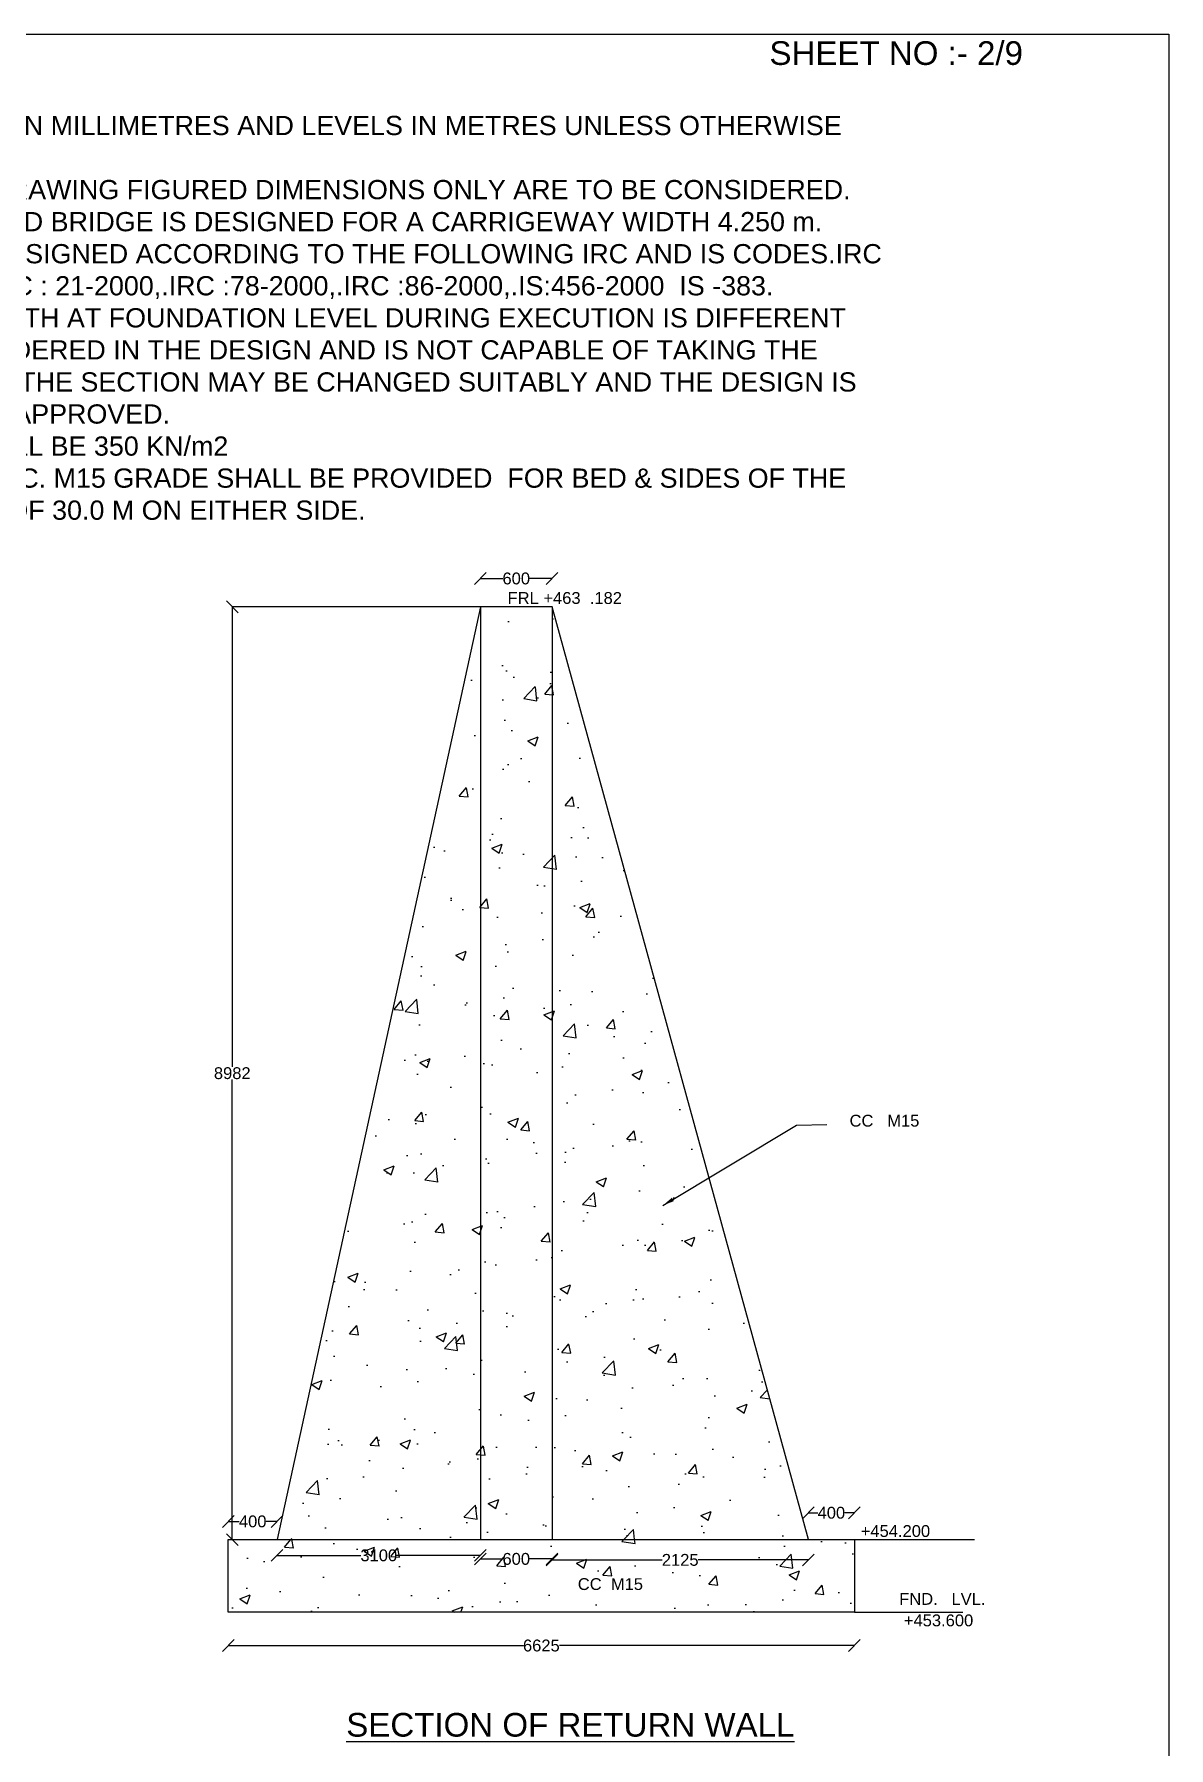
# Model space of a CAD drawing. Header units: inches. Extents: x 27368 to 28778, y 978 to 2016.
# Drawn here: x 28395 to 28778, y 1437 to 2016 of the extents above; entities that cross this region are included whole.
import ezdxf

# ---------------------------------------------------------------- set-up
doc = ezdxf.new("R2010")
doc.units = ezdxf.units.IN
doc.header["$MEASUREMENT"] = 0
doc.layers.add('DIMENSION', color=7, linetype='Continuous')
doc.layers.add('TEXT', color=1, linetype='Continuous')
doc.styles.get("Standard").update_dxf_attribs({"font": 'arial.ttf', "height": 4})
doc.dimstyles.get("Standard").update_dxf_attribs({"dimtxt": 4, "dimasz": 4, "dimexe": 0.18, "dimexo": 0.0625, "dimgap": 0.09, "dimtad": 0, "dimtih": 1, "dimtoh": 1, "dimdec": 4, "dimzin": 0, "dimdsep": 46, "dimtxsty": 'Standard', "dimblk": 'OBLIQUE', "dimcen": 0.09, "dimse1": 1, "dimse2": 1, "dimadec": 0, "dimazin": 0, "dimtfac": 1, "dimtdec": 4, "dimtofl": 0, "dimtmove": 0, "dimatfit": 3, "dimfxl": 1, "dimtolj": 1, "dimtzin": 0, "dimarcsym": 0})
pattern_1 = [(50, (0, 0), (35.86301, -3.137607), [3.75, -41.25]), (355, (0, 0), (-6.937567, 37.609607), [3, -33]), (100.4514, (2.99, -0.26), (28.92547, 34.471977), [3.18701, -35.057106]), (46.1842, (0, 10), (53.36205, -8.27595), [5.625, -61.875]), (96.6356, (4.447, 9.31), (46.733135, 48.70589), [4.78051, -52.58565]), (351.1842, (0, 10), (46.7331, 48.70593), [4.5, -49.5]), (21, (5, 7.5), (29.845353, -20.130945), [3.75, -41.25]), (326, (5, 7.5), (12.165767, 36.2575), [3, -33]), (71.4514, (7.487, 5.822), (42.01113, 16.126525), [3.18701, -35.057106]), (37.5, (0, 0), (0.607993, 16.6446927), [0, -32.6, 0, -33.5, 0, -33.125]), (7.5, (0, 0), (13.153477, 19.720586), [0, -19.1, 0, -31.85, 0, -12.625]), (327.5, (-11.15, 0), (26.691122, -1.1277436), [0, -12.5, 0, -39, 0, -51.75]), (317.5, (-16.15, 0), (29.159308, 5.00525), [0, -16.25, 0, -25.9, 0, -36.75])]

# ---------------------------------------------------------------- blocks, each defined once
blk = doc.blocks.new('_Oblique')
at = {"color": 0, "linetype": 'ByBlock', "lineweight": -2}
blk.add_line((-0.5, -0.5), (0.5, 0.5), dxfattribs=at)
blk = doc.blocks.new('*D49')
at = {"color": 0, "lineweight": -2, "transparency": 16777216}
for p, q in [((28545.31, 1832.12), (28552.91, 1832.12)), ((28569.52, 1832.12), (28561.93, 1832.12))]:
    blk.add_line(p, q, dxfattribs=at)
at = {"layer": 'Defpoints', "color": 0, "transparency": 16777216}
for p in [(28569.52, 1832.12), (28545.31, 1822.54), (28569.52, 1822.54)]:
    blk.add_point(p, dxfattribs=at)
at = {"color": 0, "lineweight": -2, "transparency": 16777216, "xscale": 4, "yscale": 4, "zscale": 4, "rotation": 180}
blk.add_blockref('_Oblique', (28545.31, 1832.12), dxfattribs=at)
at = {"color": 0, "lineweight": -2, "transparency": 16777216, "xscale": 4, "yscale": 4, "zscale": 4}
blk.add_blockref('_Oblique', (28569.52, 1832.12), dxfattribs=at)
at = {"color": 0, "transparency": 16777216, "insert": (28557.42, 1832.12), "char_height": 4, "attachment_point": 5}
blk.add_mtext('\\A1;600', dxfattribs=at)
blk = doc.blocks.new('*D50')
at = {"color": 0, "lineweight": -2, "transparency": 16777216}
for p, q in [((28461.43, 1822.54), (28461.43, 1667.04)), ((28461.43, 1507.27), (28461.43, 1662.77))]:
    blk.add_line(p, q, dxfattribs=at)
at = {"layer": 'Defpoints', "color": 0, "transparency": 16777216}
for p in [(28461.36, 1822.54), (28460.09, 1507.27), (28461.43, 1507.27)]:
    blk.add_point(p, dxfattribs=at)
at = {"color": 0, "lineweight": -2, "transparency": 16777216, "xscale": 4, "yscale": 4, "zscale": 4}
for p, rotation in [((28461.43, 1822.54), 90), ((28461.43, 1507.27), 270)]:
    blk.add_blockref('_Oblique', p, dxfattribs=dict(at, rotation=rotation))
at = {"color": 0, "transparency": 16777216, "insert": (28461.43, 1664.91), "char_height": 4, "attachment_point": 5}
blk.add_mtext('\\A1;8982', dxfattribs=at)
blk = doc.blocks.new('*D51')
at = {"color": 0, "lineweight": -2, "transparency": 16777216}
for p, q in [((28460.09, 1513.4), (28463.76, 1513.4)), ((28476.58, 1513.4), (28472.92, 1513.4))]:
    blk.add_line(p, q, dxfattribs=at)
at = {"layer": 'Defpoints', "color": 0, "transparency": 16777216}
for p in [(28476.58, 1513.4), (28460.09, 1507.27), (28476.58, 1507.27)]:
    blk.add_point(p, dxfattribs=at)
at = {"color": 0, "lineweight": -2, "transparency": 16777216, "xscale": 4, "yscale": 4, "zscale": 4, "rotation": 180}
blk.add_blockref('_Oblique', (28460.09, 1513.4), dxfattribs=at)
at = {"color": 0, "lineweight": -2, "transparency": 16777216, "xscale": 4, "yscale": 4, "zscale": 4}
blk.add_blockref('_Oblique', (28476.58, 1513.4), dxfattribs=at)
at = {"color": 0, "transparency": 16777216, "insert": (28468.34, 1513.4), "char_height": 4, "attachment_point": 5}
blk.add_mtext('\\A1;400', dxfattribs=at)
blk = doc.blocks.new('*D52')
at = {"color": 0, "lineweight": -2, "transparency": 16777216}
for p, q in [((28476.58, 1501.93), (28504.89, 1501.93)), ((28545.31, 1501.93), (28517, 1501.93))]:
    blk.add_line(p, q, dxfattribs=at)
at = {"layer": 'Defpoints', "color": 0, "transparency": 16777216}
for p in [(28476.58, 1507.27), (28545.31, 1507.27), (28545.31, 1501.93)]:
    blk.add_point(p, dxfattribs=at)
at = {"color": 0, "lineweight": -2, "transparency": 16777216, "xscale": 4, "yscale": 4, "zscale": 4, "rotation": 180}
blk.add_blockref('_Oblique', (28476.58, 1501.93), dxfattribs=at)
at = {"color": 0, "lineweight": -2, "transparency": 16777216, "xscale": 4, "yscale": 4, "zscale": 4}
blk.add_blockref('_Oblique', (28545.31, 1501.93), dxfattribs=at)
at = {"color": 0, "transparency": 16777216, "insert": (28510.95, 1501.93), "char_height": 4, "attachment_point": 5}
blk.add_mtext('\\A1;3100', dxfattribs=at)
blk = doc.blocks.new('*D53')
at = {"color": 0, "lineweight": -2, "transparency": 16777216}
for p, q in [((28545.31, 1500.73), (28552.91, 1500.73)), ((28569.52, 1500.73), (28561.93, 1500.73))]:
    blk.add_line(p, q, dxfattribs=at)
at = {"layer": 'Defpoints', "color": 0, "transparency": 16777216}
for p in [(28545.31, 1507.27), (28569.52, 1507.27), (28569.52, 1500.73)]:
    blk.add_point(p, dxfattribs=at)
at = {"color": 0, "lineweight": -2, "transparency": 16777216, "xscale": 4, "yscale": 4, "zscale": 4, "rotation": 180}
blk.add_blockref('_Oblique', (28545.31, 1500.73), dxfattribs=at)
at = {"color": 0, "lineweight": -2, "transparency": 16777216, "xscale": 4, "yscale": 4, "zscale": 4}
blk.add_blockref('_Oblique', (28569.52, 1500.73), dxfattribs=at)
at = {"color": 0, "transparency": 16777216, "insert": (28557.42, 1500.73), "char_height": 4, "attachment_point": 5}
blk.add_mtext('\\A1;600', dxfattribs=at)
blk = doc.blocks.new('*D54')
at = {"color": 0, "lineweight": -2, "transparency": 16777216}
for p, q in [((28569.52, 1500.39), (28606.73, 1500.39)), ((28656.15, 1500.39), (28618.95, 1500.39))]:
    blk.add_line(p, q, dxfattribs=at)
at = {"layer": 'Defpoints', "color": 0, "transparency": 16777216}
for p in [(28569.52, 1507.27), (28656.15, 1507.27), (28656.15, 1500.39)]:
    blk.add_point(p, dxfattribs=at)
at = {"color": 0, "lineweight": -2, "transparency": 16777216, "xscale": 4, "yscale": 4, "zscale": 4, "rotation": 180}
blk.add_blockref('_Oblique', (28569.52, 1500.39), dxfattribs=at)
at = {"color": 0, "lineweight": -2, "transparency": 16777216, "xscale": 4, "yscale": 4, "zscale": 4}
blk.add_blockref('_Oblique', (28656.15, 1500.39), dxfattribs=at)
at = {"color": 0, "transparency": 16777216, "insert": (28612.84, 1500.39), "char_height": 4, "attachment_point": 5}
blk.add_mtext('\\A1;2125', dxfattribs=at)
blk = doc.blocks.new('*D55')
at = {"color": 0, "lineweight": -2, "transparency": 16777216}
for p, q in [((28656.15, 1516.32), (28659.36, 1516.32)), ((28671.72, 1516.32), (28668.52, 1516.32))]:
    blk.add_line(p, q, dxfattribs=at)
at = {"layer": 'Defpoints', "color": 0, "transparency": 16777216}
for p in [(28671.72, 1516.32), (28656.15, 1507.27), (28671.72, 1507.27)]:
    blk.add_point(p, dxfattribs=at)
at = {"color": 0, "lineweight": -2, "transparency": 16777216, "xscale": 4, "yscale": 4, "zscale": 4, "rotation": 180}
blk.add_blockref('_Oblique', (28656.15, 1516.32), dxfattribs=at)
at = {"color": 0, "lineweight": -2, "transparency": 16777216, "xscale": 4, "yscale": 4, "zscale": 4}
blk.add_blockref('_Oblique', (28671.72, 1516.32), dxfattribs=at)
at = {"color": 0, "transparency": 16777216, "insert": (28663.94, 1516.32), "char_height": 4, "attachment_point": 5}
blk.add_mtext('\\A1;400', dxfattribs=at)
blk = doc.blocks.new('*D56')
at = {"color": 0, "lineweight": -2, "transparency": 16777216}
for p, q in [((28460.09, 1471.45), (28559.82, 1471.45)), ((28671.72, 1471.45), (28572, 1471.45))]:
    blk.add_line(p, q, dxfattribs=at)
at = {"layer": 'Defpoints', "color": 0, "transparency": 16777216}
for p in [(28460.09, 1482.73), (28671.72, 1482.73), (28671.72, 1471.45)]:
    blk.add_point(p, dxfattribs=at)
at = {"color": 0, "lineweight": -2, "transparency": 16777216, "xscale": 4, "yscale": 4, "zscale": 4, "rotation": 180}
blk.add_blockref('_Oblique', (28460.09, 1471.45), dxfattribs=at)
at = {"color": 0, "lineweight": -2, "transparency": 16777216, "xscale": 4, "yscale": 4, "zscale": 4}
blk.add_blockref('_Oblique', (28671.72, 1471.45), dxfattribs=at)
at = {"color": 0, "transparency": 16777216, "insert": (28565.91, 1471.45), "char_height": 4, "attachment_point": 5}
blk.add_mtext('\\A1;6625', dxfattribs=at)

msp = doc.modelspace()

# ---------------------------------------------------------------- hatches: boundary and pattern name
h = msp.add_hatch()
h.set_pattern_fill('AR-CONC', color=0, scale=5, style=0)
h.set_pattern_definition(pattern_1)
h.paths.add_polyline_path([(28545.31499, 1822.53908), (28476.58186, 1507.2738), (28545.31499, 1507.2738)])
h.paths.add_polyline_path([(28569.52146, 1507.2738), (28656.15296, 1507.2738), (28569.52146, 1822.53908)])
h.paths.add_polyline_path([(28545.31499, 1507.2738), (28569.52146, 1507.2738), (28569.52146, 1822.53908), (28545.31499, 1822.53908)])
h.paths.add_polyline_path([(28260.91318, 1990.13398), (28675.60076, 1990.13398), (28675.60076, 1848.77893), (28260.91318, 1848.77893)], flags=9)
h = msp.add_hatch()
h.set_pattern_fill('AR-CONC', color=0, scale=5, style=0)
h.set_pattern_definition(pattern_1)
h.paths.add_polyline_path([(28671.7224, 1507.2738), (28460.0936, 1507.2738), (28460.0936, 1482.7294), (28671.7224, 1482.7294)])
h.paths.add_polyline_path([(28503.98389, 1504.976), (28517.91295, 1504.976), (28517.91295, 1498.88868), (28503.98389, 1498.88868)], flags=24)
h.paths.add_polyline_path([(28551.9953, 1503.76769), (28562.84114, 1503.76769), (28562.84114, 1497.6831), (28551.9953, 1497.6831)], flags=24)
h.paths.add_polyline_path([(28605.81538, 1503.43176), (28619.85904, 1503.43176), (28619.85904, 1497.34718), (28605.81538, 1497.34718)], flags=24)
h.paths.add_polyline_path([(28577.19251, 1489.13285), (28601.3071, 1489.13285), (28601.3071, 1495.33749), (28577.19251, 1495.33749)], flags=24)

# ---------------------------------------------------------------- linework, layer by layer
at = {"color": 0}
for points in [[(28777.97313, 978.26675), (27367.73378, 978.26675), (27367.73378, 2016.0885), (28777.97313, 2016.0885)], [(28460.0936, 1507.2738), (28671.7224, 1507.2738), (28671.7224, 1482.7294), (28460.0936, 1482.7294)]]:
    msp.add_lwpolyline(points, close=True, dxfattribs=at)
for points in [[(28545.31499, 1822.53908), (28461.35823, 1822.53908)], [(28656.15296, 1507.2738), (28569.52146, 1822.53908), (28545.31499, 1822.53908), (28476.58186, 1507.2738)], [(28545.31499, 1822.53908), (28545.31499, 1507.2738)], [(28569.52146, 1822.53908), (28569.52146, 1507.2738)], [(28671.7224, 1507.2738), (28712.34602, 1507.2738)], [(28671.7224, 1482.7294), (28708.41245, 1482.7294)]]:
    msp.add_lwpolyline(points, dxfattribs=at)

# ---------------------------------------------------------------- texts
for s, height, p in [('SHEET NO :- 2/9', 8, (28643.01008, 2005.73036)), ('FRL +463  .182', 4, (28554.48172, 1823.54403)), ('CC   M15', 4, (28670.08635, 1646.86445)), ('+454.200', 4, (28673.86164, 1508.16834)), ('CC  M15', 4, (28578.22661, 1490.23517)), ('FND.   LVL.', 4, (28686.85405, 1485.22058)), ('+453.600', 4, (28688.43249, 1477.968))]:
    msp.add_text(s, height=height, dxfattribs=at).set_placement(p)
at = {"layer": 'DIMENSION', "color": 0, "insert": (28262.53818, 1988.50898), "char_height": 6.5, "attachment_point": 1}
msp.add_mtext_dynamic_manual_height_columns('\\pi-19.5,l26,t26;1.^IALL DIMENSIONS ARE IN MILLIMETRES AND LEVELS IN METRES UNLESS OTHERWISE SPECIFIED.\\P2.^IDO NOT SCALE THE DRAWING FIGURED DIMENSIONS ONLY ARE TO BE CONSIDERED.\\P3.^ITHE SINGLE LANE ROAD BRIDGE IS DESIGNED FOR A CARRIGEWAY WIDTH 4.250 m.\\P4.^ITHE STRUCTURE IS DESIGNED ACCORDING TO THE FOLLOWING IRC AND IS CODES.IRC :5-1998,.IRC :6-2000,.IRC : 21-2000,.IRC :78-2000,.IRC :86-2000,.IS:456-2000  IS -383.\\P5.^IIF THE STRATA MET WITH AT FOUNDATION LEVEL DURING EXECUTION IS DIFFERENT FROM WHAT IS CONSIDERED IN THE DESIGN AND IS NOT CAPABLE OF TAKING THE DESIGNED STRESSES THE SECTION MAY BE CHANGED SUITABLY AND THE DESIGN IS GOT REVISED AND REAPPROVED.\\P6.^ITHE SBC OF SOIL SHALL BE 350 KN/m2\\P7.^I100 THICK LINING IN C.C. M15 GRADE SHALL BE PROVIDED  FOR BED & SIDES OF THE CANAL FOR A LENGH OF 30.0 M ON EITHER SIDE.', width=424.4854133, gutter_width=0, heights=[1545.22871], dxfattribs=at)
at = {"layer": 'TEXT', "color": 0}
msp.add_text('%%USECTION OF RETURN WALL', height=8, dxfattribs=at).set_placement((28499.95801, 1440.67222))

# ---------------------------------------------------------------- dimensions: what is measured, and where the dimension line sits
at = {"color": 0}
for base, p1, p2, text, picture, middle in [((28569.52146, 1832.11655), (28545.31499, 1822.53908), (28569.52146, 1822.53908), '600', '*D49', (28557.41822, 1832.11655)), ((28671.7224, 1516.31709), (28656.15296, 1507.2738), (28671.7224, 1507.2738), '400', '*D55', (28663.93768, 1516.31709)), ((28476.58186, 1513.39976), (28460.0936, 1507.2738), (28476.58186, 1507.2738), '400', '*D51', (28468.33773, 1513.39976)), ((28545.31499, 1501.93234), (28476.58186, 1507.2738), (28545.31499, 1507.2738), '3100', '*D52', (28510.94842, 1501.93234)), ((28569.52146, 1500.72539), (28545.31499, 1507.2738), (28569.52146, 1507.2738), '600', '*D53', (28557.41822, 1500.72539)), ((28656.15296, 1500.38947), (28569.52146, 1507.2738), (28656.15296, 1507.2738), '2125', '*D54', (28612.83721, 1500.38947)), ((28671.7224, 1471.44719), (28460.0936, 1482.7294), (28671.7224, 1482.7294), '6625', '*D56', (28565.908, 1471.44719))]:
    dim = msp.add_linear_dim(base=base, p1=p1, p2=p2, text=text, dimstyle='Standard', dxfattribs=at)
    dim.commit()
    dim.dimension.update_dxf_attribs({"geometry": picture, "text_midpoint": middle})
dim = msp.add_linear_dim(base=(28461.42789, 1507.2738), p1=(28461.35823, 1822.53908), p2=(28460.0936, 1507.2738), angle=90, text='8982', dimstyle='Standard', dxfattribs=at)
dim.commit()
dim.dimension.update_dxf_attribs({"geometry": '*D50', "text_midpoint": (28461.42789, 1664.90644)})

# ---------------------------------------------------------------- leaders
msp.add_leader([(28606.95427, 1620.20459), (28652.20022, 1647.32136), (28662.4401, 1647.55922)], dimstyle='Standard', override={"dimgap": 0.09, "dimtad": 0}, dxfattribs=at)

doc.saveas('drawing.dxf')
